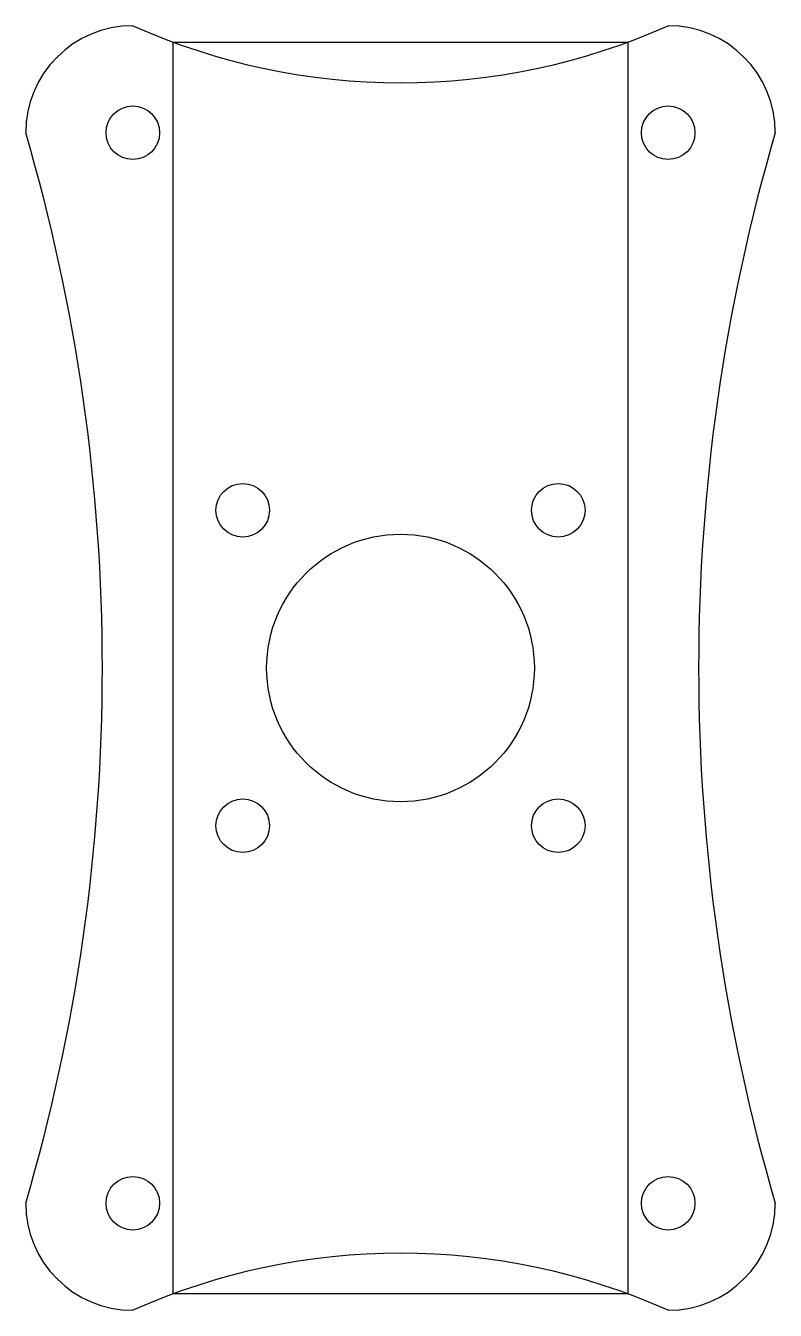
# Model space of a CAD drawing. Header units: millimetres. Extents: x -21 to 21, y -36 to 36.
import ezdxf

# ---------------------------------------------------------------- set-up
doc = ezdxf.new("R2010")
doc.units = ezdxf.units.MM

msp = doc.modelspace()

# ---------------------------------------------------------------- linework, layer by layer
at = {"color": 7, "linetype": 'Continuous'}
for p, q in [((-12.75, 35.083), (-12.75, -35.083)), ((-12.75, 35.083), (12.75, 35.083)), ((12.75, -35.083), (12.75, 35.083)), ((12.75, -35.083), (-12.75, -35.083))]:
    msp.add_line(p, q, dxfattribs=at)
at = {"color": 7, "linetype": 'Continuous', "lineweight": 25}
for p, q in [((-12.75, 35.083), (-12.75, -35.083)), ((12.75, -35.083), (12.75, 35.083))]:
    msp.add_line(p, q, dxfattribs=at)
for centre, radius in [((-15, 30), 1.5), ((15, 30), 1.5), ((-8.839, 8.839), 1.5), ((8.839, 8.839), 1.5), ((0, 0), 7.5), ((-8.839, -8.839), 1.5), ((8.839, -8.839), 1.5), ((-15, -30), 1.5), ((15, -30), 1.5)]:
    msp.add_circle(centre, radius, dxfattribs=at)
for centre, radius, start, end in [((0, 69.593), 36.79, 245.93838, 294.06162), ((-15, 30), 6, 90, 180), ((15, 30), 6, 0, 90), ((-123.596, 0), 106.892, 343.70057, 16.29943), ((123.596, 0), 106.892, 163.70057, 196.29943), ((-15, -30), 6, 180, 270), ((15, -30), 6, 270, 0), ((0, -69.593), 36.79, 65.93838, 114.06162)]:
    msp.add_arc(centre, radius, start, end, dxfattribs=at)

doc.saveas('drawing.dxf')
